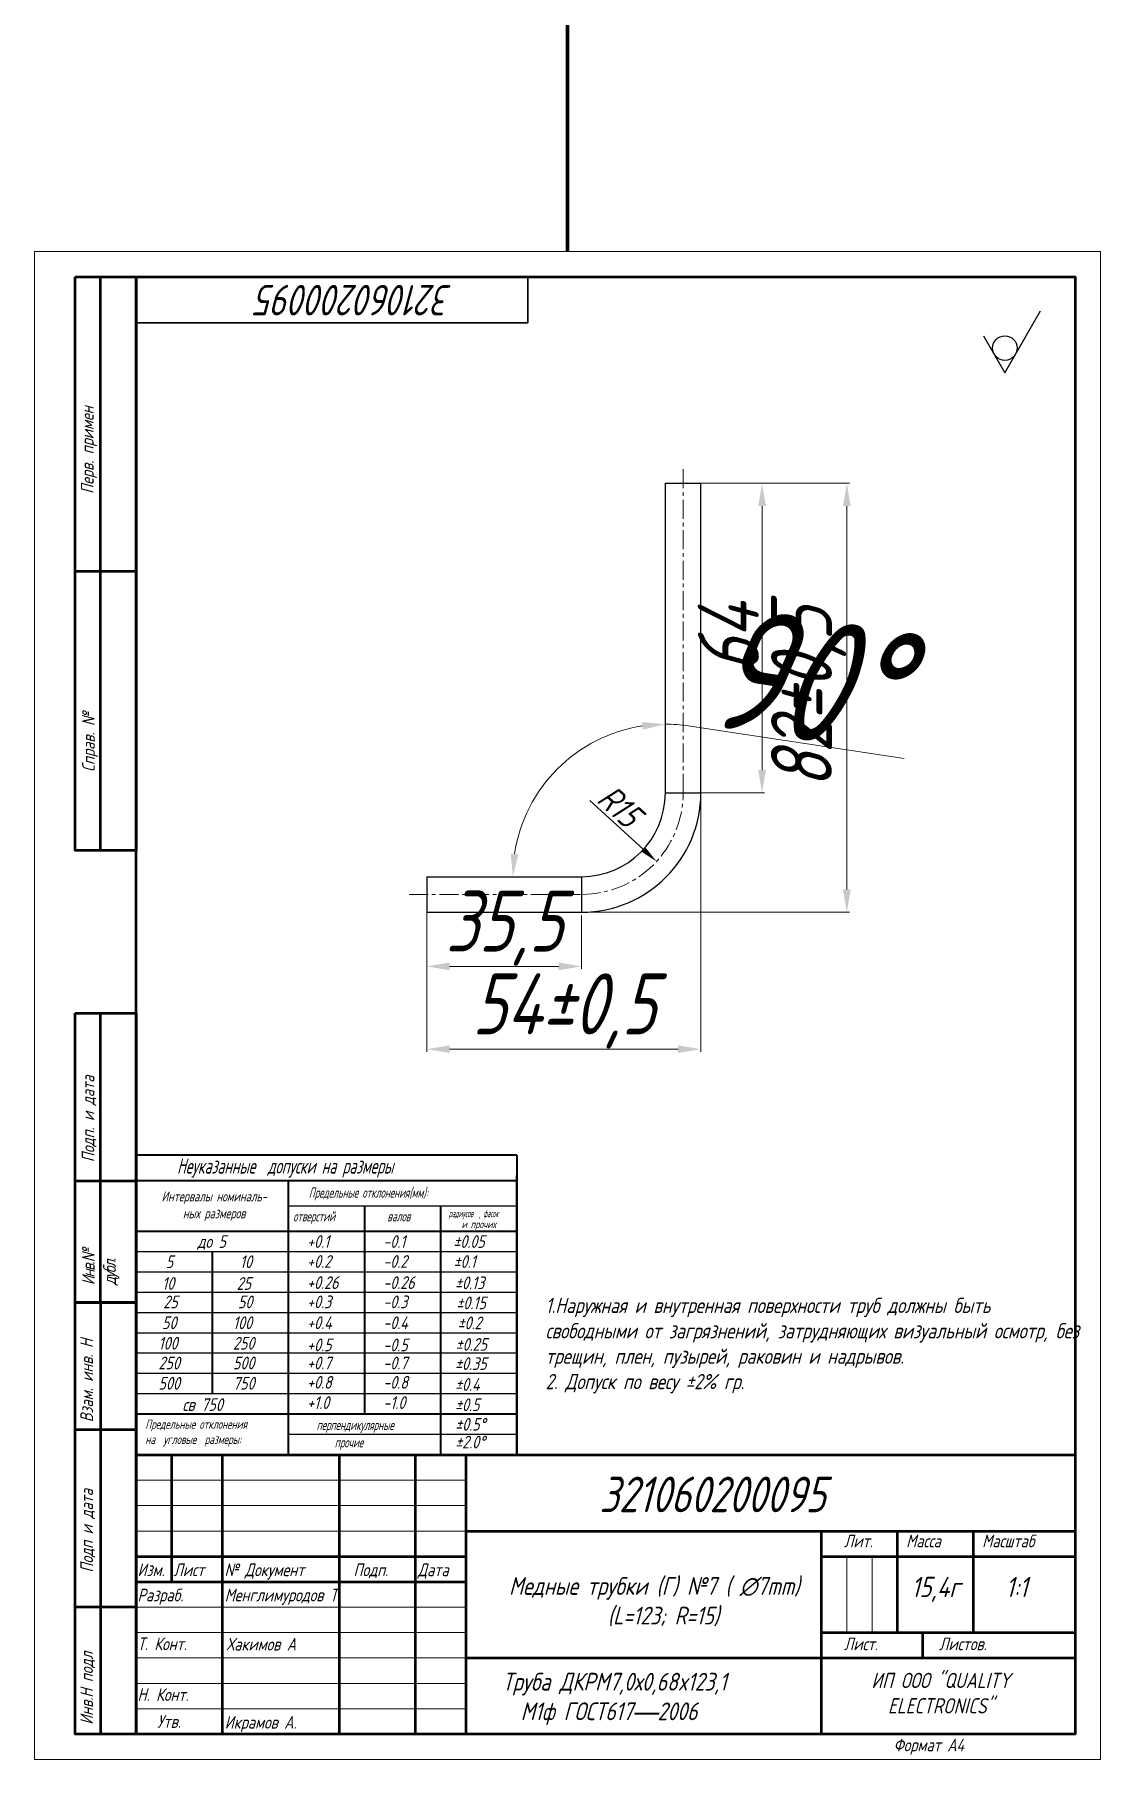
# Model space of a CAD drawing. Header units: millimetres. Extents: x 937859 to 970574, y 987894 to 996517.
# Drawn here: x 965324.5 to 965534.5, y 990200.9 to 990540.7 of the extents above; entities that cross this region are included whole.
import ezdxf

# ---------------------------------------------------------------- set-up
doc = ezdxf.new("R2010")
doc.units = ezdxf.units.MM
doc.header["$LTSCALE"] = 0.5
doc.linetypes.add('CENTER', pattern=[0.6, 0.375, -0.075, 0.075, -0.075])
doc.linetypes.add('K5LT_BASIC', pattern=[0])
doc.layers.add('DIM', color=4, linetype='Continuous')
doc.layers.add('MD_Visible', color=7, linetype='Continuous', lineweight=25)
doc.layers.add('MD_Visible Narrow', color=7, linetype='Continuous', lineweight=25)
doc.styles.add('A2', font='GOST_A.TTF', dxfattribs={"width": 0.955, "oblique": 15, "height": 12})
doc.styles.get("Standard").update_dxf_attribs({"font": 'GOST_A.TTF', "oblique": 15})
doc.dimstyles.new('ISO-25', dxfattribs={"dimtxt": 12, "dimasz": 4.5, "dimexe": 0.5, "dimexo": 0.625, "dimtad": 1, "dimtxsty": 'A2', "dimcen": 2.5, "dimadec": 0, "dimazin": 0, "dimtfac": 1, "dimtmove": 0, "dimatfit": 3, "dimfxl": 1, "dimlwd": 9, "dimlwe": 9, "dimarcsym": 0})
doc.dimstyles.new('Table text', dxfattribs={"dimtxt": 5, "dimasz": 3.5, "dimexe": 0.025, "dimexo": 0.625, "dimtad": 1, "dimtxsty": 'Standard', "dimcen": 2.5, "dimadec": 0, "dimazin": 0, "dimtfac": 1, "dimtmove": 0, "dimatfit": 3, "dimfxl": 1, "dimlwd": 5, "dimlwe": 5, "dimarcsym": 0})

# ---------------------------------------------------------------- blocks, each defined once
blk = doc.blocks.new('*D16')
at = {"color": 0, "lineweight": 9, "transparency": 16777216}
for p, q in [((965455.74, 990390.68), (965455.74, 990340.32)), ((965401.74, 990374.18), (965401.74, 990340.32)), ((965406.24, 990340.82), (965451.24, 990340.82))]:
    blk.add_line(p, q, dxfattribs=at)
at = {"color": 0, "transparency": 16777216}
for points in [[(965406.24, 990341.57), (965406.24, 990340.07), (965401.74, 990340.82)], [(965451.24, 990341.57), (965451.24, 990340.07), (965455.74, 990340.82)]]:
    blk.add_solid(points, dxfattribs=at)
at = {"layer": 'Defpoints', "color": 0, "transparency": 16777216}
for p in [(965455.74, 990391.3), (965401.74, 990374.8), (965455.74, 990340.82)]:
    blk.add_point(p, dxfattribs=at)
at = {"color": 0, "lineweight": 5, "transparency": 16777216, "insert": (965428.74, 990348.35), "char_height": 12, "attachment_point": 5, "style": 'A2'}
blk.add_mtext('54%%P0,5', dxfattribs=at)
blk = doc.blocks.new('*D17')
at = {"color": 0, "lineweight": 9, "transparency": 16777216}
for p, q in [((965401.74, 990367.18), (965401.74, 990356.63)), ((965432.24, 990367.18), (965432.24, 990356.63)), ((965427.74, 990357.13), (965406.24, 990357.13))]:
    blk.add_line(p, q, dxfattribs=at)
at = {"color": 0, "transparency": 16777216}
for points in [[(965406.24, 990357.88), (965406.24, 990356.38), (965401.74, 990357.13)], [(965427.74, 990357.88), (965427.74, 990356.38), (965432.24, 990357.13)]]:
    blk.add_solid(points, dxfattribs=at)
at = {"layer": 'Defpoints', "color": 0, "transparency": 16777216}
for p in [(965401.74, 990367.8), (965432.24, 990367.8), (965401.74, 990357.13)]:
    blk.add_point(p, dxfattribs=at)
at = {"color": 0, "lineweight": 5, "transparency": 16777216, "insert": (965416.99, 990364.66), "char_height": 12, "attachment_point": 5, "style": 'A2'}
blk.add_mtext('35,5', dxfattribs=at)
blk = doc.blocks.new('*D18')
at = {"color": 0, "lineweight": 9, "transparency": 16777216}
for p, q in [((965452.87, 990452.3), (965468.29, 990452.3)), ((965467.79, 990395.8), (965467.79, 990447.8)), ((965452.87, 990391.3), (965468.29, 990391.3))]:
    blk.add_line(p, q, dxfattribs=at)
at = {"color": 0, "transparency": 16777216}
for points in [[(965467.04, 990447.8), (965468.54, 990447.8), (965467.79, 990452.3)], [(965467.04, 990395.8), (965468.54, 990395.8), (965467.79, 990391.3)]]:
    blk.add_solid(points, dxfattribs=at)
at = {"layer": 'Defpoints', "color": 0, "transparency": 16777216}
for p in [(965452.24, 990452.3), (965467.79, 990452.3), (965452.24, 990391.3)]:
    blk.add_point(p, dxfattribs=at)
at = {"color": 0, "lineweight": 5, "transparency": 16777216, "insert": (965461.16, 990421.8), "char_height": 12, "attachment_point": 5, "rotation": 90, "style": 'A2'}
blk.add_mtext('64', dxfattribs=at)
blk = doc.blocks.new('*D19')
at = {"color": 0, "lineweight": 9, "transparency": 16777216}
for p, q in [((965452.87, 990452.3), (965484.99, 990452.3)), ((965484.49, 990372.3), (965484.49, 990447.8)), ((965432.87, 990367.8), (965484.99, 990367.8))]:
    blk.add_line(p, q, dxfattribs=at)
at = {"color": 0, "transparency": 16777216}
for points in [[(965483.74, 990447.8), (965485.24, 990447.8), (965484.49, 990452.3)], [(965483.74, 990372.3), (965485.24, 990372.3), (965484.49, 990367.8)]]:
    blk.add_solid(points, dxfattribs=at)
at = {"layer": 'Defpoints', "color": 0, "transparency": 16777216}
for p in [(965452.24, 990452.3), (965484.49, 990452.3), (965432.24, 990367.8)]:
    blk.add_point(p, dxfattribs=at)
at = {"color": 0, "lineweight": 5, "transparency": 16777216, "insert": (965476.96, 990410.05), "char_height": 12, "attachment_point": 5, "rotation": 90, "style": 'A2'}
blk.add_mtext('82%%P0,5', dxfattribs=at)
blk = doc.blocks.new('*D20')
at = {"color": 0, "lineweight": 9, "transparency": 16777216}
blk.add_line((965453.23, 990404.51), (965495.8, 990398.07), dxfattribs=at)
for start, end in [(98.5902, 171.4098), (81.4098, 90)]:
    blk.add_arc((965448.74, 990374.8), 30.04, start, end, dxfattribs=at)
at = {"color": 0, "transparency": 16777216}
for points in [[(965444.2, 990405.25), (965444.31, 990403.76), (965448.74, 990404.84)], [(965419.78, 990379.23), (965418.29, 990379.34), (965418.7, 990374.8)]]:
    blk.add_solid(points, dxfattribs=at)
at = {"layer": 'Defpoints', "color": 0, "transparency": 16777216}
for p in [(965448.74, 990452.3), (965422.72, 990389.82), (965448.74, 990391.3), (965401.74, 990374.8), (965432.24, 990374.8)]:
    blk.add_point(p, dxfattribs=at)
at = {"color": 0, "lineweight": 5, "transparency": 16777216, "insert": (965476.4, 990413.78), "char_height": 12, "attachment_point": 5, "rotation": 351.4098, "style": 'A2'}
blk.add_mtext('{\\H2x;90°}', dxfattribs=at)
blk = doc.blocks.new('*D21')
at = {"color": 0, "lineweight": 5, "transparency": 16777216}
blk.add_line((965433.86, 990389.82), (965444.42, 990380.16), dxfattribs=at)
at = {"color": 0, "transparency": 16777216}
blk.add_solid([(965444.81, 990380.59), (965444.02, 990379.73), (965447, 990377.8)], dxfattribs=at)
at = {"layer": 'Defpoints', "color": 0, "transparency": 16777216}
for p in [(965432.24, 990391.3), (965447, 990377.8)]:
    blk.add_point(p, dxfattribs=at)
at = {"color": 0, "lineweight": 5, "transparency": 16777216, "insert": (965439.69, 990388.72), "char_height": 5, "attachment_point": 5, "rotation": 317.5434}
blk.add_mtext('R15', dxfattribs=at)
blk = doc.blocks.new('*U73')
at = {"color": 0, "linetype": 'CENTER', "lineweight": 5, "ltscale": 20, "transparency": 16777216}
blk.add_line((-18.75, 0), (15.33, 0), dxfattribs=at)
blk = doc.blocks.new('*U74')
at = {"color": 0, "linetype": 'CENTER', "lineweight": 5, "ltscale": 20, "transparency": 16777216}
blk.add_line((0, -30.51), (0, 34), dxfattribs=at)

msp = doc.modelspace()

# ---------------------------------------------------------------- linework, layer by layer
at = {"color": 1, "lineweight": 70}
msp.add_line((965429.463, 990497.925), (965429.463, 990671.268), dxfattribs=at)
at = {"lineweight": 5}
for p, q in [((965534.463, 990497.925), (965324.463, 990497.925)), ((965344.463, 990255.925), (965409.463, 990255.925)), ((965344.463, 990250.925), (965409.463, 990250.925)), ((965344.463, 990245.925), (965409.463, 990245.925)), ((965484.463, 990225.925), (965484.463, 990240.925)), ((965489.463, 990225.925), (965489.463, 990240.925)), ((965489.463, 990225.925), (965489.463, 990240.925)), ((965344.463, 990230.925), (965409.463, 990230.925)), ((965344.463, 990225.925), (965409.463, 990225.925)), ((965344.463, 990220.925), (965409.463, 990220.925)), ((965344.463, 990215.925), (965409.463, 990215.925)), ((965344.463, 990210.925), (965409.463, 990210.925))]:
    msp.add_line(p, q, dxfattribs=at)
at = {"color": 0}
msp.add_line((965515.624, 990474.061), (965522.666, 990486.258), dxfattribs=at)
at = {"lineweight": 50}
for p, q in [((965344.463, 990434.925), (965332.463, 990434.925)), ((965337.463, 990290.925), (965337.463, 990205.925)), ((965344.463, 990260.925), (965409.463, 990260.925)), ((965351.463, 990260.925), (965351.463, 990235.925)), ((965361.463, 990260.925), (965361.463, 990205.925)), ((965384.463, 990260.925), (965384.463, 990205.925)), ((965399.463, 990260.925), (965399.463, 990205.925)), ((965409.463, 990260.925), (965409.463, 990205.925)), ((965409.463, 990245.925), (965529.463, 990245.925)), ((965479.463, 990245.925), (965479.463, 990205.925)), ((965494.463, 990225.925), (965494.463, 990245.925)), ((965494.463, 990225.925), (965494.463, 990245.925)), ((965509.463, 990225.925), (965509.463, 990245.925)), ((965509.463, 990225.925), (965509.463, 990245.925)), ((965344.463, 990240.925), (965409.463, 990240.925)), ((965479.463, 990240.925), (965529.463, 990240.925)), ((965344.463, 990235.925), (965409.463, 990235.925)), ((965479.463, 990225.925), (965529.463, 990225.925)), ((965499.463, 990220.925), (965499.463, 990225.925)), ((965409.463, 990220.925), (965529.463, 990220.925))]:
    msp.add_line(p, q, dxfattribs=at)
at = {"lineweight": 40}
for p, q in [((965344.463, 990319.925), (965344.463, 990260.925)), ((965419.463, 990319.925), (965344.463, 990319.925)), ((965419.463, 990319.925), (965419.463, 990260.925)), ((965419.463, 990314.925), (965344.463, 990314.925)), ((965374.463, 990314.925), (965374.463, 990260.925)), ((965389.463, 990309.925), (965389.463, 990268.925)), ((965404.463, 990309.925), (965404.463, 990260.925)), ((965419.463, 990304.925), (965344.463, 990304.925)), ((965359.463, 990300.925), (965359.463, 990272.925)), ((965419.463, 990268.925), (965344.463, 990268.925)), ((965419.463, 990260.925), (965344.463, 990260.925))]:
    msp.add_line(p, q, dxfattribs=at)
at = {"linetype": 'K5LT_BASIC', "lineweight": 40}
msp.add_line((965419.463, 990260.925), (965419.463, 990315.925), dxfattribs=at)
for p, q in [((965419.463, 990309.925), (965374.463, 990309.925)), ((965419.463, 990300.925), (965344.463, 990300.925)), ((965419.463, 990296.925), (965344.463, 990296.925)), ((965419.463, 990292.925), (965344.463, 990292.925)), ((965419.463, 990288.925), (965344.463, 990288.925)), ((965419.463, 990284.925), (965344.463, 990284.925)), ((965419.463, 990280.925), (965344.463, 990280.925)), ((965419.463, 990280.925), (965419.463, 990260.925)), ((965419.463, 990276.925), (965344.463, 990276.925)), ((965419.463, 990272.925), (965344.463, 990272.925)), ((965419.463, 990260.925), (965419.463, 990268.925)), ((965419.463, 990264.925), (965374.463, 990264.925)), ((965419.463, 990264.925), (965374.463, 990264.925)), ((965419.463, 990260.925), (965419.463, 990265.925)), ((965529.463, 990260.925), (965529.463, 990205.925))]:
    msp.add_line(p, q)
at = {"lineweight": 5}
msp.add_lwpolyline([(965324.463, 990497.925), (965534.463, 990497.925), (965534.463, 990200.925), (965324.463, 990200.925)], close=True, dxfattribs=at)
at = {"lineweight": 50}
for points in [[(965332.463, 990492.925), (965344.463, 990492.925), (965344.463, 990379.925), (965332.463, 990379.925)], [(965337.463, 990492.925), (965344.463, 990492.925), (965344.463, 990379.925), (965337.463, 990379.925)], [(965344.463, 990492.925), (965529.463, 990492.925), (965529.463, 990205.925), (965344.463, 990205.925)], [(965332.463, 990347.925), (965344.463, 990347.925), (965344.463, 990290.925), (965332.463, 990290.925)], [(965337.463, 990347.925), (965344.463, 990347.925), (965344.463, 990290.925), (965337.463, 990290.925)], [(965332.463, 990314.925), (965344.463, 990314.925), (965344.463, 990290.925), (965332.463, 990290.925)], [(965332.463, 990290.925), (965344.463, 990290.925), (965344.463, 990205.925), (965332.463, 990205.925)], [(965332.463, 990265.925), (965344.463, 990265.925), (965344.463, 990230.925), (965332.463, 990230.925)], [(965344.463, 990260.925), (965529.463, 990260.925), (965529.463, 990205.925), (965344.463, 990205.925)]]:
    msp.add_lwpolyline(points, close=True, dxfattribs=at)
at = {"lineweight": 35, "ltscale": 10}
msp.add_lwpolyline([(965344.463, 990492.925), (965421.625, 990492.925), (965421.625, 990483.911), (965344.463, 990483.911)], close=True, dxfattribs=at)
at = {"color": 0}
msp.add_lwpolyline([(965511.427, 990481.33), (965515.624, 990474.061), (965519.821, 990481.33)], dxfattribs=at)
msp.add_circle((965515.624, 990478.907), 2.423, dxfattribs=at)
at = {"linetype": 'CENTER', "lineweight": 5, "ltscale": 20}
msp.add_arc((965432.242, 990391.3), 20, 270, 0, dxfattribs=at)
at = {"layer": 'MD_Visible', "extrusion": (0, 1, 0)}
for p, q in [((965448.742, 990452.3), (965452.242, 990452.3)), ((965448.742, 990391.3), (965448.742, 990452.3)), ((965452.242, 990452.3), (965455.742, 990452.3)), ((965455.742, 990391.3), (965455.742, 990452.3)), ((965401.742, 990374.8), (965401.742, 990371.3)), ((965401.742, 990374.8), (965432.242, 990374.8)), ((965401.742, 990371.3), (965401.742, 990367.8)), ((965401.742, 990367.8), (965432.242, 990367.8))]:
    msp.add_line(p, q, dxfattribs=at)
at = {"layer": 'MD_Visible'}
for radius in [23.5, 16.5]:
    msp.add_arc((965432.242, 990391.3), radius, 270, 0, dxfattribs=at)
at = {"layer": 'MD_Visible Narrow', "extrusion": (0, 1, 0)}
for p, q in [((965448.742, 990391.3), (965452.242, 990391.3)), ((965452.242, 990391.3), (965455.742, 990391.3)), ((965432.242, 990374.8), (965432.242, 990371.3)), ((965432.242, 990371.3), (965432.242, 990367.8))]:
    msp.add_line(p, q, dxfattribs=at)

# ---------------------------------------------------------------- block references
at = {"linetype": 'CENTER', "lineweight": 5, "ltscale": 20}
for name, p in [('*U74', (965452.242, 990421.8)), ('*U73', (965416.992, 990371.3))]:
    msp.add_blockref(name, p, dxfattribs=at)

# ---------------------------------------------------------------- texts
at = {"attachment_point": 1}
for s, width, gutter_width, insert, char_height, rotation in [('{\\W0.965;321060200095}', 202.05145, 0.554, (965406.794, 990485.356), 6, 180), ('Взам. инв. Н', 45.06838, 0.187, (965333.501, 990267.351), 2.5, 90), ('Подп и дата', 46.13177, 0.187, (965333.501, 990237.746), 2.5, 90), ('Инв.Н подл', 54.4161, 0.187, (965333.483, 990207.779), 2.5, 90)]:
    msp.add_mtext_dynamic_manual_height_columns(s, width=width, gutter_width=gutter_width, heights=[0], dxfattribs=dict(at, insert=insert, char_height=char_height, rotation=rotation))
for s, width, gutter_width, insert, char_height in [('{\\W0.8;Неуказанные  допуски на размеры}', 125.37486, 0.0449, (965352.544, 990319.325), 3), ('\\pxqc;{\\W0.9;Интервалы номиналь-\\Pных размеров}', 65.69648, 0.0449, (965326.999, 990312.836), 2), ('{\\W0.8;Предельные отклонения(мм):}', 78.75843, 0.0449, (965378.507, 990313.578), 2), ('{\\W0.8;валов}', 0.49374, 0.0449, (965393.969, 990308.917), 2), ('{\\W0.6;радиусов  , фасок}', 18.67076, 0.0449, (965406.073, 990309.233), 1.5), ('{\\W0.8;и прочих}', 40.79949, 0.0449, (965408.594, 990307.088), 1.5), ('до 5', 17.75589, 0.0449, (965356.541, 990304.191), 2.5), ('+0.1', 17.75589, 0.0449, (965378.158, 990304.191), 2.5), ('-0.1', 17.75589, 0.0449, (965393.158, 990304.191), 2.5), ('%%P0.05', 17.75589, 0.0449, (965406.963, 990304.191), 2.5), ('5', 17.75589, 0.0449, (965350.307, 990300.209), 2.5), ('10', 17.75589, 0.0449, (965364.916, 990300.209), 2.5), ('+0.2', 17.75589, 0.0449, (965378.158, 990300.263), 2.5), ('-0.2', 17.75589, 0.0449, (965393.158, 990300.263), 2.5), ('%%P0.1', 17.75589, 0.0449, (965407.011, 990300.246), 2.5), ('10', 17.75589, 0.0449, (965349.595, 990295.925), 2.5), ('25', 17.75589, 0.0449, (965364.271, 990295.925), 2.5), ('+0.26', 17.75589, 0.0449, (965378.158, 990296.094), 2.5), ('-0.26', 17.75589, 0.0449, (965393.158, 990296.094), 2.5), ('%%P0.13', 17.75589, 0.0449, (965407.295, 990296.053), 2.5), ('25', 17.75589, 0.0449, (965349.82, 990292.295), 2.5), ('50', 17.75589, 0.0449, (965364.525, 990292.295), 2.5), ('+0.3', 17.75589, 0.0449, (965378.158, 990292.307), 2.5), ('-0.3', 17.75589, 0.0449, (965393.158, 990292.307), 2.5), ('%%P0.15', 17.75589, 0.0449, (965407.549, 990292.107), 2.5), ('50', 17.75589, 0.0449, (965349.578, 990288.191), 2.5), ('100', 17.75589, 0.0449, (965363.552, 990288.191), 2.5), ('+0.4', 17.75589, 0.0449, (965378.158, 990288.191), 2.5), ('-0.4', 17.75589, 0.0449, (965393.158, 990288.191), 2.5), ('%%P0.2', 17.75589, 0.0449, (965407.801, 990288.166), 2.5), ('100', 17.75589, 0.0449, (965348.876, 990284.155), 2.5), ('250', 17.75589, 0.0449, (965363.552, 990284.155), 2.5), ('+0.5', 17.75589, 0.0449, (965378.158, 990283.825), 2.5), ('-0.5', 17.75589, 0.0449, (965393.158, 990283.825), 2.5), ('%%P0.25', 17.75589, 0.0449, (965407.413, 990283.93), 2.5), ('250', 17.75589, 0.0449, (965348.876, 990280.269), 2.5), ('500', 17.75589, 0.0449, (965363.552, 990280.269), 2.5), ('+0.7', 17.75589, 0.0449, (965378.158, 990280.269), 2.5), ('-0.7', 17.75589, 0.0449, (965393.158, 990280.269), 2.5), ('%%P0.35', 17.75589, 0.0449, (965407.304, 990280.138), 2.5), ('500', 17.75589, 0.0449, (965348.876, 990276.269), 2.5), ('750', 17.75589, 0.0449, (965363.552, 990276.269), 2.5), ('+0.8', 17.75589, 0.0449, (965378.158, 990276.466), 2.5), ('-0.8', 17.75589, 0.0449, (965393.158, 990276.466), 2.5), ('%%P0.4', 17.75589, 0.0449, (965407.304, 990276.038), 2.5), (' св 750', 65.83097, 0.0449, (965352.323, 990272.069), 2.5), ('+1.0', 17.75589, 0.0449, (965378.158, 990272.466), 2.5), ('-1.0', 17.75589, 0.0449, (965393.158, 990272.466), 2.5), ('%%P0.5', 17.75589, 0.0449, (965407.304, 990272.038), 2.5), ('{\\W0.9;Предельные отклонения\\Pна  угловые  размеры:}', 64.59774, 0.0449, (965346.284, 990267.861), 1.8), ('%%P0.5%%D', 17.75589, 0.0449, (965407.329, 990268.191), 2.5), ('%%P2.0%%D', 17.75589, 0.0449, (965407.329, 990264.686), 2.5), ('{\\W0.965;321060200095}', 254.09307, 0.554, (965435.747, 990256.628), 7), ('Лит.', 0.1193, 0.187, (965483.933, 990245.218), 2.5), ('Масса', 0.16683, 0.187, (965496.172, 990245.218), 2.5), ('Масштаб', 0.1193, 0.187, (965511.15, 990245.218), 2.5), ('Изм.', 0.04039, 0.187, (965344.755, 990239.533), 2.5), ('Лист', 0.04039, 0.187, (965351.846, 990239.533), 2.5), ('№ Документ', 20.17225, 0.187, (965361.903, 990239.533), 2.5), ('Подп.', 0.04039, 0.187, (965387.303, 990239.533), 2.5), ('Дата', 0.04039, 0.187, (965399.972, 990239.533), 2.5), ('\\pxqc;Медные трубки (Г) №7 ( ∅7mm)\\P  (L=123; R=15)', 65.81882, 0.554, (965413.644, 990236.849), 3.5), ('15,4г', 22.65962, 0.187, (965497.185, 990236.904), 4), ('1:1', 0.39183, 0.187, (965515.787, 990236.904), 4), ('Разраб.', 0.04039, 0.187, (965344.755, 990234.566), 2.5), ('Менглимуродов Т.', 66.38546, 0.187, (965361.937, 990234.566), 2.5), ('Т. Конт.', 25.97713, 0.187, (965344.755, 990224.958), 2.5), ('{\\fGOST type A|b0|i0|c204|p34;Хакимов А}', 42.97646, 0.187, (965362.24, 990224.887), 2.5), ('Лист.', 0.1193, 0.187, (965483.933, 990224.944), 2.5), ('Листов.', 0.1193, 0.187, (965502.668, 990224.944), 2.5), ('\\pxqc;ИП ООО "QUALITY \\PELECTRONICS"', 30.17947, 0.187, (965487.907, 990217.996), 3), ('Н. Конт.', 28.53143, 0.187, (965344.755, 990214.957), 2.5), ('Утв.', 0.10488, 0.187, (965348.633, 990209.657), 2.5), ('Икрамов А.', 69.6058, 0.187, (965361.937, 990209.505), 2.5), ('Формат А4', 68.6964, 0.187, (965493.703, 990205.033), 2.5)]:
    msp.add_mtext_dynamic_manual_height_columns(s, width=width, gutter_width=gutter_width, heights=[0], dxfattribs=dict(at, insert=insert, char_height=char_height))
at = {"lineweight": 40, "char_height": 2, "attachment_point": 1}
for s, width, insert in [('{\\W0.8;отверстий}', 0.58065, (965375.42, 990308.9)), ('{\\W0.8;перпендикулярные}', 17.75589, (965380.044, 990267.808)), ('{\\W0.8;прочие}', 17.75589, (965383.596, 990264.38))]:
    msp.add_mtext_dynamic_manual_height_columns(s, width=width, gutter_width=0.0449, heights=[0], dxfattribs=dict(at, insert=insert))
at = {"attachment_point": 1}
for s, insert, char_height, width in [('1.Наружная и внутренная поверхности труб должны быть свободными от загрязнений, затрудняющих визуальный осмотр, без трещин, плен, пузырей, раковин и надрывов.\\P2. Допуск по весу ±2% гр.', (965425.13, 990291.864), 3, 106.72154), ('Труба ДКРМ7,0х0,68x123,1\\P  M1ф ГОСТ617{\\fArial|b0|i0|c0|p34;—}2006 ', (965416.659, 990217.999), 3.5, 58.17207)]:
    msp.add_mtext(s, dxfattribs=dict(at, insert=insert, char_height=char_height, width=width))
at = {"layer": 'DIM', "color": 250, "linetype": 'CENTER', "ltscale": 0.25, "char_height": 2.5, "attachment_point": 1, "rotation": 90}
for s, width, insert in [('{\\C0;Перв. примен}', 54.81175, (965333.614, 990450.199)), ('\\pxt1;{\\C0;Справ. №}', 27.73487, (965333.849, 990395.448)), ('{\\C0;Подп. и дата}', 66.67143, (965333.757, 990318.57)), ('{\\T0.85;\\C0;Инв.№ дубл.}', 0.35944, (965333.829, 990294.344))]:
    msp.add_mtext_dynamic_manual_height_columns(s, width=width, gutter_width=0.899, heights=[0], dxfattribs=dict(at, insert=insert))

# ---------------------------------------------------------------- dimensions: what is measured, and where the dimension line sits
at = {"lineweight": 5}
dim = msp.add_angular_dim_2l(base=(965422.724, 990389.822), line1=((965448.742, 990391.3), (965448.742, 990452.3)), line2=((965401.742, 990374.8), (965432.242, 990374.8)), text='{\\H2x;<>}', dimstyle='ISO-25', override={"dimlfac": 1}, dxfattribs=at)
dim.commit()
dim.dimension.update_dxf_attribs({"geometry": '*D20', "text_midpoint": (965476.403, 990413.782)})
for base, p1, text, picture, middle in [((965484.488, 990452.3), (965432.242, 990367.8), '82%%P0,5', '*D19', (965476.958, 990410.05)), ((965467.789, 990452.3), (965452.242, 990391.3), '64', '*D18', (965461.16, 990421.8))]:
    dim = msp.add_linear_dim(base=base, p1=p1, p2=(965452.242, 990452.3), angle=90, text=text, dimstyle='ISO-25', override={"dimtxt": 5, "dimlfac": 1}, dxfattribs=at)
    dim.commit()
    dim.dimension.update_dxf_attribs({"geometry": picture, "text_midpoint": middle})
dim = msp.add_radius_dim(center=(965432.242, 990391.3), mpoint=(965446.998, 990377.8), text='R15', dimstyle='Table text', dxfattribs=at)
dim.commit()
dim.dimension.update_dxf_attribs({"geometry": '*D21', "text_midpoint": (965437.583, 990386.414), "dimtype": 164})
for base, p1, p2, text, picture, middle in [((965455.742, 990340.822), (965401.742, 990374.8), (965455.742, 990391.3), '54%%P0,5', '*D16', (965428.742, 990348.352)), ((965401.742, 990357.128), (965432.242, 990367.8), (965401.742, 990367.8), '35,5', '*D17', (965416.992, 990364.658))]:
    dim = msp.add_linear_dim(base=base, p1=p1, p2=p2, text=text, dimstyle='ISO-25', override={"dimtxt": 5, "dimlfac": 1}, dxfattribs=at)
    dim.commit()
    dim.dimension.update_dxf_attribs({"geometry": picture, "text_midpoint": middle})

doc.saveas('drawing.dxf')
